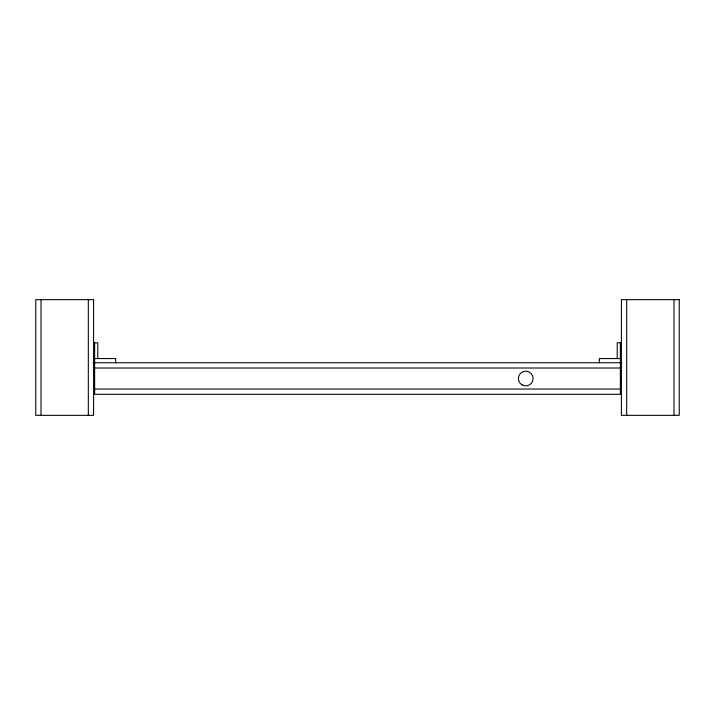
<?xml version="1.0" encoding="UTF-8"?>
<svg xmlns="http://www.w3.org/2000/svg" width="715" height="715" viewBox="0 0 715 715"><rect width="100%" height="100%" fill="white"/><g stroke="black" fill="none" stroke-linecap="round" stroke-linejoin="round"><path stroke-width="1.07" d="M93.585 342.78L97.785 342.78L97.785 358.555M621.415 342.78L617.215 342.78L617.215 358.555M94.63 358.555L115.66 358.555L115.66 362.755M620.37 358.555L599.34 358.555L599.34 362.755M93.057 362.755L621.943 362.755M94.63 368.011L620.37 368.011M94.63 389.04L620.37 389.04M673.995 299.665L673.995 415.335M626.68 299.665L626.68 415.335M620.37 342.78L620.37 394.305L94.63 394.305L94.63 342.78M88.32 299.665L88.32 415.335M41.005 299.665L41.005 415.335M93.585 299.665L35.75 299.665L35.75 415.335L93.585 415.335L93.585 299.665M679.25 299.665L621.415 299.665L621.415 415.335L679.25 415.335L679.25 299.665M522.057 384.902A7.365 7.365 0 0 0 533.095 378.53A7.365 7.365 0 0 0 522.057 372.157A7.365 7.365 0 0 0 522.057 384.902"/></g></svg>
